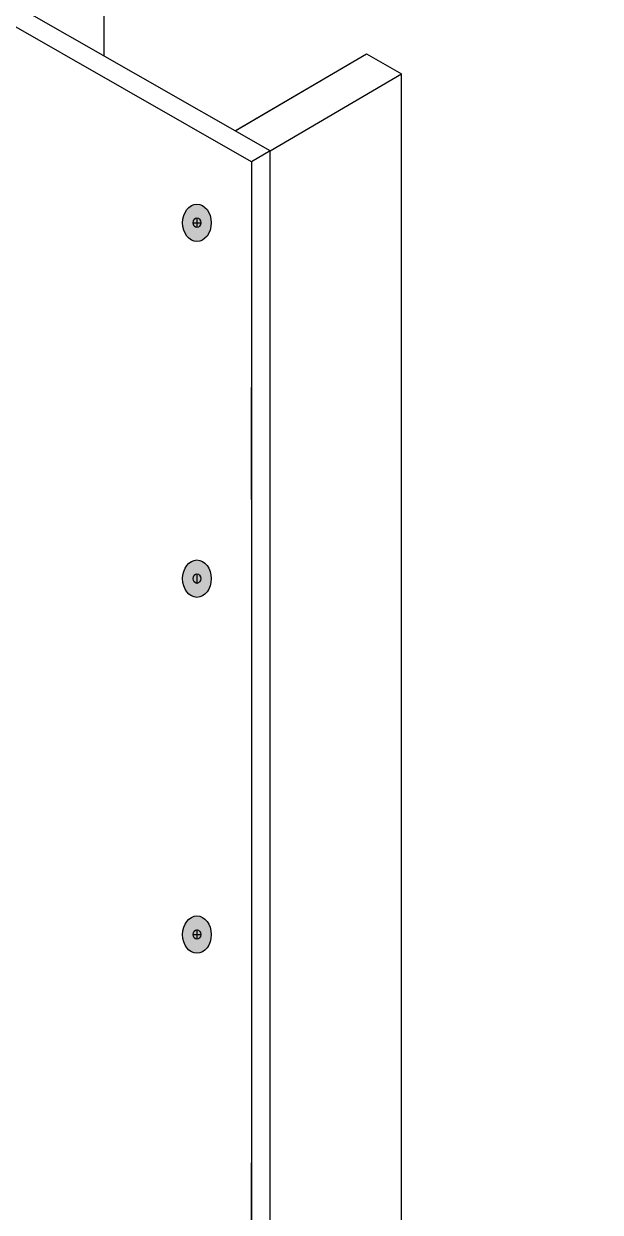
# Model space of a CAD drawing. Extents: x -1328 to 5679, y -4611 to 1603.
# Drawn here: x -723.9 to -576.2, y 869.9 to 1174.1 of the extents above; entities that cross this region are included whole.
import ezdxf

# ---------------------------------------------------------------- set-up
doc = ezdxf.new("R2010")
doc.units = 0
doc.header["$MEASUREMENT"] = 0
doc.layers.add('G-ANNO-TTLB', color=7, linetype='Continuous', lineweight=0)
doc.layers.add('TYVEK', color=7, linetype='Continuous', lineweight=0)

# ---------------------------------------------------------------- blocks, each defined once
blk = doc.blocks.new('Block_82')
at = {"layer": 'TYVEK', "true_color": 0x003b71, "transparency": 33554687}
h = blk.add_hatch(color=156, dxfattribs=at)
h.dxf.hatch_style = 2
edge = h.paths.add_edge_path()
edge.add_ellipse((-679.51, 1123.12), major_axis=(0, 4.78), ratio=0.766948, start_angle=0, end_angle=360)
h = blk.add_hatch(color=156, dxfattribs=at)
h.dxf.hatch_style = 2
edge = h.paths.add_edge_path()
edge.add_ellipse((-679.51, 1032.07), major_axis=(0, 4.78), ratio=0.766948, start_angle=0, end_angle=360)
h = blk.add_hatch(color=156, dxfattribs=at)
h.dxf.hatch_style = 2
edge = h.paths.add_edge_path()
edge.add_ellipse((-679.51, 940.99), major_axis=(0, 4.78), ratio=0.766948, start_angle=0, end_angle=360)
at = {"layer": 'TYVEK', "color": 18, "lineweight": 25, "true_color": 0x000000}
blk.add_line((-680.48, 1123.15), (-678.53, 1123.15), dxfattribs=at)
at = {"layer": 'TYVEK', "color": 18, "lineweight": 25, "true_color": 0x080808}
for p, q in [((-679.51, 1124.38), (-679.51, 1121.92)), ((-679.51, 1033.33), (-679.51, 1030.87)), ((-680.48, 941.02), (-678.53, 941.02)), ((-679.51, 942.26), (-679.51, 939.79))]:
    blk.add_line(p, q, dxfattribs=at)
at = {"layer": 'TYVEK', "color": 33, "lineweight": 25, "true_color": 0xcc9966}
blk.add_lwpolyline([(-680.02, 1127.48)], dxfattribs=at)
at = {"layer": 'TYVEK', "color": 18, "lineweight": 25, "true_color": 0x000000}
for centre, major_axis, ratio in [((-679.51, 1123.12), (0, 4.78), 0.766948), ((-679.51, 1123.15), (0, 1.23), 0.788846), ((-679.51, 1032.07), (0, 4.78), 0.766948), ((-679.51, 940.99), (0, 4.78), 0.766948)]:
    blk.add_ellipse(centre, major_axis=major_axis, ratio=ratio, dxfattribs=at)
at = {"layer": 'TYVEK', "color": 18, "lineweight": 25, "true_color": 0x080808}
for centre in [(-679.51, 1032.1), (-679.51, 941.02)]:
    blk.add_ellipse(centre, major_axis=(0, 1.23), ratio=0.788846, dxfattribs=at)

msp = doc.modelspace()

# ---------------------------------------------------------------- hatches: boundary and pattern name
at = {"layer": 'G-ANNO-TTLB', "true_color": 0xff00ff, "transparency": 33554687}
h = msp.add_hatch(color=6, dxfattribs=at)
edge = h.paths.add_edge_path()
edge.add_spline(control_points=[(1626, -853.91), (1626, -853.91), (-1303.52, -853.91), (-1303.52, -853.91), (-1303.52, -853.91), (-1303.52, 1603.09), (-1303.52, 1603.09), (-1303.52, 1603.09), (1626, 1603.09), (1626, 1603.09), (1626, 1603.09), (1626, -853.91), (1626, -853.91)], knot_values=[0, 0, 0, 0, 1, 1, 1, 2, 2, 2, 3, 3, 3, 4, 4, 4, 4], degree=3, periodic=0)
edge = h.paths.add_edge_path()
edge.add_spline(control_points=[(-1294.52, 1594.09), (-1294.52, 1594.09), (-1294.52, -844.91), (-1294.52, -844.91), (-1294.52, -844.91), (1617, -844.91), (1617, -844.91), (1617, -844.91), (1617, 1594.09), (1617, 1594.09), (1617, 1594.09), (-1294.52, 1594.09), (-1294.52, 1594.09)], knot_values=[0, 0, 0, 0, 1, 1, 1, 2, 2, 2, 3, 3, 3, 4, 4, 4, 4], degree=3, periodic=0)
edge.add_line((-1294.52, 1594.09), (-1294.52, 1594.09))

# ---------------------------------------------------------------- linework, layer by layer
at = {"layer": 'G-ANNO-TTLB'}
for points in [[(1626, -853.91), (1626, -853.91), (-1303.52, -853.91), (-1303.52, -853.91), (-1303.52, -853.91), (-1303.52, 1603.09), (-1303.52, 1603.09), (-1303.52, 1603.09), (1626, 1603.09), (1626, 1603.09), (1626, 1603.09), (1626, -853.91), (1626, -853.91)], [(-1294.52, 1594.09), (-1294.52, 1594.09), (-1294.52, -844.91), (-1294.52, -844.91), (-1294.52, -844.91), (1617, -844.91), (1617, -844.91), (1617, -844.91), (1617, 1594.09), (1617, 1594.09), (1617, 1594.09), (-1294.52, 1594.09), (-1294.52, 1594.09)]]:
    msp.add_open_spline(points, degree=3, knots=[0, 0, 0, 0, 1, 1, 1, 2, 2, 2, 3, 3, 3, 4, 4, 4, 4], dxfattribs=at)
at = {"layer": 'TYVEK', "color": 2, "lineweight": 25, "true_color": 0xffff00}
for p, q in [((-660.74, 1141.52), (-929.57, 1295.03)), ((-665.55, 1138.74), (-934.38, 1292.25)), ((-660.74, 1047), (-660.74, 1141.52)), ((-665.55, 1138.74), (-665.55, 714.32)), ((-665.56, 1052.3), (-665.56, 1080.96)), ((-660.74, 717.1), (-660.74, 1054)), ((-665.55, 714.32), (-665.55, 882.58)), ((-665.55, 882.58), (-665.55, 714.32))]:
    msp.add_line(p, q, dxfattribs=at)
at = {"layer": 'TYVEK', "color": 18, "lineweight": 25, "true_color": 0x000000}
for q in [(-934.38, 1292.25), (-665.55, 714.32)]:
    msp.add_line((-665.55, 1138.74), q, dxfattribs=at)
at = {"layer": 'TYVEK', "color": 33, "lineweight": 25, "true_color": 0xcc9966}
for p, q in [((-703.36, 1204.78), (-703.36, 1165.86)), ((-669.49, 1146.83), (-636.08, 1166.4)), ((-636.08, 1166.4), (-627.1, 1161.22)), ((-660.74, 1141.52), (-627.1, 1161.22)), ((-627.12, 736.67), (-627.12, 1161.09))]:
    msp.add_line(p, q, dxfattribs=at)
at = {"layer": 'TYVEK', "color": 165, "lineweight": 25, "true_color": 0x4c5f99}
msp.add_line((-660.74, 1141.52), (-665.56, 1138.74), dxfattribs=at)
at = {"layer": 'TYVEK', "color": 33, "lineweight": 25, "true_color": 0xcc9966}
msp.add_lwpolyline([(-660.74, 1141.52), (-669.74, 1146.69), (-636.09, 1166.39), (-627.09, 1161.23)], dxfattribs=at)

# ---------------------------------------------------------------- block references
at = {"layer": 'TYVEK'}
msp.add_blockref('Block_82', (0, 0), dxfattribs=at)

doc.saveas('drawing.dxf')
